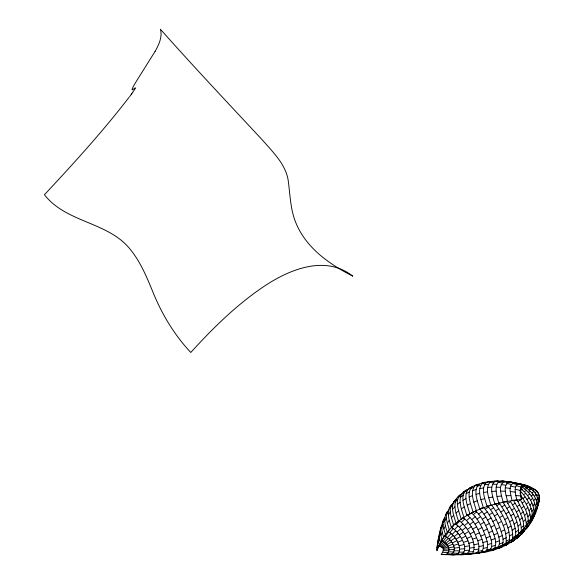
<?xml version="1.0" encoding="UTF-8"?>
<svg xmlns="http://www.w3.org/2000/svg" width="584" height="584" viewBox="0 0 584 584"><rect width="100%" height="100%" fill="white"/><g stroke="black" fill="none" stroke-linecap="round" stroke-linejoin="round"><path stroke-width="0.88" d="M477.23 552.719L468.529 554.143L475.361 553.596L477.23 552.719C481.596 546.281 476.515 538.105 474.077 531.783C471.405 526.301 467.886 521.038 462.827 517.482M484.72 482.347L478.865 484.187C472.617 491.108 477.902 501.51 479.756 509.204L483.318 507.824C481.508 500.269 476.427 490.18 482.406 483.333L484.72 482.347L490.896 481.559L488.29 481.727L486.085 482.72L482.406 483.333M530.52 520.556C530.819 511.489 526.199 503.079 521.081 495.904M438.329 545.931L441.124 546.85A19.987 10.921 63.7 0 1 441.541 547.047C444.862 548.296 442.869 552.479 441.249 554.377L446.088 554.639C452.228 550.544 447.169 542.339 441.541 540.857L444.38 535.988C451.082 538.346 458.966 550.011 450.811 554.778C467.58 556.946 456.615 535.331 448.541 531.973L445.424 536.448M477.953 484.333L472.215 486.647C465.594 493.597 471.12 504.379 473.025 512.212L476.325 510.664C474.434 502.882 469.003 492.246 475.471 485.297L479.413 484.297M472.741 553.099C477.566 542.857 467.799 527.513 459.63 521.001L456.389 524.702L454.695 523.658M468.061 489.399L466.12 490.093C459.352 496.918 464.922 507.781 466.835 515.562L469.864 513.847C467.609 505.751 461.046 490.991 472.215 486.647M532.404 516.789C532.411 506.97 526.841 497.926 520.235 491.013M463.119 493.619L460.572 494.509C453.899 501.072 459.309 511.694 461.17 519.242L463.937 517.358C461.411 508.993 455.695 495.414 466.12 490.093M453.673 525.009L451.629 527.71C458.659 530.936 471.894 551.384 459.907 554.705C479.763 556.457 464.426 529.958 456.389 524.702M456.111 498.999C449.169 505.364 453.987 515.752 456.031 523.249L458.535 521.205C455.732 512.774 451.198 500.51 460.572 494.509M451.483 504.737C445.68 511.219 449.184 520.38 451.41 527.571L453.651 525.374C451.965 518.519 447.147 508.861 453.25 502.948M534.104 514.351C534.594 503.97 528.038 494.56 520.38 488.122L522.979 487.698C537.755 498.079 539.74 515.03 526.388 527.827L523.286 529.257L520.986 531.769C527.381 530.206 530.608 523.22 532.396 517.534M447.432 511.401C442.876 517.65 444.986 525.549 447.308 532.207L449.293 529.856C447.782 523.702 443.584 515.088 449.016 509.774M443.964 518.986C440.716 524.666 441.438 531.257 443.716 537.149L445.446 534.645C444.22 529.513 441 522.724 444.847 518.037M440.467 529.301L441.066 527.476C439.139 532.287 438.642 537.492 440.628 542.39L442.11 539.733C440.57 535.046 439.424 529.841 441.745 525.184M438.285 539.923L439.277 545.113L438.044 547.916L437.46 544.2L439.336 533.63M437.46 544.2L438.723 536.886L439.351 536.024M536.448 510.022C539.755 499.349 530.768 490.012 522.14 485.246C541.959 489.319 541.404 508.029 530.308 521.833L527.542 523.811L525.476 526.607L528.418 524.914M437.518 542.901L436.941 550.785C441.19 538.784 449.154 528.228 459.316 520.607A102.799 66.474 6.5 0 1 473.646 511.912C488.604 504.737 505.043 501.24 521.454 499.408C517.942 485.757 522.373 481.625 532.499 488.348C544.23 492.699 538.192 507.146 533.053 514.57L535.134 511.599L537.689 506.248M536.659 508.825C539.711 502.291 541.937 492.056 533.287 488.779C526.199 484.267 517.723 483.457 509.708 482.012C501.795 484.567 506.459 495.758 507.525 501.408L503.152 502.255C501.839 496.261 496.656 483.537 505.722 481.413C510.664 481.975 515.818 482.318 520.424 484.34M513.811 482.866C507.197 485.859 511.219 495.363 512.029 500.649L516.672 499.984C516.066 495.247 512.409 485.428 519.264 483.786M436.832 547.829L437.701 546.069M437.117 546.712L438.168 541.251L437.766 541.93M436.825 549.617L437.628 545.857M518.461 534.856C519.505 522.614 512.657 511.066 506.24 501.094M521.125 532.586C522.322 521.439 516.117 510.949 510.62 501.678L507.81 503.32M515.635 536.973C516.614 524.293 509.489 512.351 502.831 502.014M512.489 539.667C513.942 526.148 506.131 513.219 498.78 502.393M509.35 541.477C510.73 527.724 502.809 514.533 495.217 503.569M491.604 504.868C499.415 516.066 507.803 529.717 505.897 543.835L503.131 545.033M533.499 517.044L533.798 515.694M487.363 505.759C492.954 512.015 496.612 519.716 499.751 527.425C501.627 533.572 505.54 541.514 500.992 547.317L498.583 548.383L495.086 548.361L491.64 549.559L495.057 549.617L500.992 547.317M497.407 548.595C502.401 541.543 497.035 532.374 494.597 525.25C491.743 518.884 488.45 512.577 483.654 507.438M501.846 481.07L504.153 481.325C500.736 481.778 496.918 479.931 493.896 482.26C489.071 488.655 493.224 497.371 494.809 504.218L498.911 503.196C496.4 496.21 491.735 477.705 505.722 481.413M493.677 549.726L487.589 551.639L484.399 551.581L488.078 550.632L491.392 550.697L493.677 549.726C498.539 542.916 493.356 534.024 491.013 527.133C488.166 520.716 484.808 514.394 479.917 509.292L481.836 507.817M489.793 550.697C494.495 544.186 489.538 535.63 487.297 529.009C484.362 522.439 480.917 515.862 475.595 510.883M485.757 551.522L481.574 552.194L479.574 553.084L476.69 553.106L483.647 552.435L485.757 551.522C490.268 545.346 485.596 537.185 483.464 530.893C480.515 524.213 476.902 517.585 471.31 512.737M481.574 552.194C486.209 545.244 480.647 536.477 478.062 529.659C475.303 524.009 471.799 518.497 466.682 514.694M486.085 482.72C480.435 489.465 485.267 499.167 487.012 506.54L490.845 505.335C489.173 498.203 484.654 488.954 489.918 482.362L491.984 481.362L498.086 480.982M538.265 503.846L539.331 500.014M439.256 535.82L440.38 531.885M438.35 538.163L438.723 536.886M438.569 542.222L439.664 538.711M538.295 499.554L539.499 496.276M537.185 505.072L538.455 501.619M535.652 511.015L537.039 507.511M441.65 528.133L443.081 524.549M532.053 518.592L529.498 520.877L533.666 515.183L535.134 511.599M440.891 535.331L442.271 532.082M443.183 521.271L444.767 517.563M537.813 504.89C531.214 520.402 521.213 535.229 505.97 543.332A82.308 56.706 9.6 0 1 492.692 549.208C476.179 554.705 458.498 555.45 441.249 554.377M533.878 516.161L535.053 513.621M535.426 505.759L536.937 502.714M534.17 511.548L535.754 508.379M530.484 522.782L531.776 520.293M536.36 500.466L537.835 497.656M444.665 521.14L446.402 517.913M443.789 528.958L445.461 525.972M155.081 51.414L136.247 81.453A13.271 0.599 -57.7 0 0 134.386 84.614C126.728 97.864 141.321 79.957 132.48 92.674M526.476 528.717L527.863 526.293L521.87 533.98L516.906 537.893L513.387 538.485L510.62 540.456C514.57 540.558 518.3 538.12 520.315 534.827M446.512 514.059L448.402 510.774M450.249 507.649L451.067 506.24L449.388 507.956M537.112 495.911L538.601 493.436M521.87 533.98L523.315 531.63M531.966 511.496L533.769 508.686M439.117 546.055L442.285 541.142M533.666 515.183L535.346 512.584M516.658 538.587L518.139 536.324M530.528 517.461L532.426 514.57M532.995 505.824L534.747 503.189M505.24 545.485L507.708 544.295L501.977 547.011L498.422 547.033L501.649 545.587L505.24 545.485L513.825 540.645L514.818 539.171M448.3 514.862L450.352 511.986M447.278 523.118L449.242 520.402M533.769 500.707L535.506 498.334M129.144 97.192C102.872 131.349 73.84 163.286 44.428 194.735C66.722 223.351 109.281 221.657 131.079 250.405C141 262.88 147.029 277.78 153.059 292.38C161.987 314.426 174.492 335.085 190.786 352.473C211.831 329.288 234.286 307.045 260.062 289.109C286.08 270.728 324.178 253.551 352.78 276.152C329.807 264.486 306.775 248.441 296.351 223.942C290.241 210.05 290.233 194.72 288.131 179.96C285.364 163.958 272.991 152.227 262.829 140.488C228.475 103.587 193.852 66.934 160.403 29.2C162.374 35.865 159.673 42.727 156.614 48.603A11.41 1.183 -59.3 0 1 155.074 51.414M453.71 502.335L454.637 501.116M443.015 541.492L446.424 536.995M450.454 507.693L452.658 504.817M439.825 532.068L440.65 531.046M449.789 532.696L453.111 528.6M528.484 522.622L527.907 516.789L530.009 514.197M529.075 510.854L531.104 508.379M440.015 546.369L443.731 541.901M526.301 526.14L526.264 522.841L528.469 520.22M530.308 521.833L532.258 519.556M534.426 496.349L536.185 494.319M529.922 505.299L531.907 503.028M447.388 537.616L450.972 533.528M519.483 535.608L516.037 536.382L518.57 534.148L521.921 533.177L524.228 530.579M442.446 523.118L443.621 521.819M451.359 517.818L453.622 515.373M454.505 529.615L457.973 525.892M452.564 509.292L454.929 506.781M445.629 515.081L447.089 513.548M444.431 542.354L448.3 538.317M453.724 501.751L455.556 499.889M530.586 500.349L532.564 498.356M526.264 522.841L524.607 515.562L526.907 513.248L525.571 509.693L520.468 499.984L517.935 501.554L516.49 499.364M461.389 522.337L464.747 518.964M452.096 534.448L455.812 530.746M523.95 528.702L523.264 521.658L525.658 519.278M525.571 509.693L527.805 507.518M455.024 502.16L457.542 499.714M459.455 527.213L463.032 523.833M440.942 546.77L445.11 542.85M521.373 527.695L523.892 525.337M468.054 515.767L470.66 513.343M526.388 527.827L528.556 525.834M449.176 539.083L453.155 535.47M535.083 492.881L536.871 491.254M524.293 484.968C517.971 486.078 521.176 495.108 521.454 499.408M526.301 504.284L528.498 502.328M466.536 520.614L469.974 517.555M457.046 532.002L460.849 528.673M458.652 496.473L461.338 494.181M518.774 533.389L521.446 531.119M456.031 513.059L458.601 510.891M519.592 519.979L522.169 517.811L519.03 510.095L513.351 500.123M520.724 513.913L523.206 511.825L517.935 501.554M464.572 525.49L468.207 522.446M531.199 496.181L533.192 494.524M473.347 514.65L476.661 511.891M445.76 543.39L450.016 539.93M518.023 526.118L520.716 523.936M457.462 504.452L460.148 502.298M521.57 508.168L523.994 506.233M471.77 519.541L475.252 516.767M454.169 536.594L458.214 533.382M526.929 499.546L529.119 497.853M462.163 530.294L466.025 527.323M478.661 514.132L481.997 511.62M521.921 533.177L524.25 531.433M515.869 532.046L518.702 529.936M469.784 524.476L473.456 521.738M515.365 517.964L518.11 515.957M522.271 502.977L524.651 501.254M516.387 512.015L519.03 510.095M477.04 519.11L480.544 516.599M460.228 497.48L463.068 495.466M441.84 547.201L446.38 543.974M514.022 524.104L516.876 522.074M485.267 509.241L488.465 506.992M450.811 540.85L455.119 537.827M459.323 534.9L463.411 532.075M508.357 543.813L504.751 544.003L507.744 542.295L511.343 541.989L514.197 540.018M483.961 514.197L487.297 511.898M517.212 506.489L519.789 504.722M467.397 529.338L471.281 526.695M475.062 524.147L478.741 521.687M512.971 537.499L515.949 535.513M512.19 530.177L515.183 528.191M510.744 515.818L513.621 513.92M461.316 508.854L464.185 506.963M490.553 509.715L493.736 507.635M482.326 519.307L485.822 517.023M511.745 510.087L514.533 508.277M509.511 521.855L512.504 519.928M489.224 514.818L492.531 512.701M531.827 492.867L533.849 491.582M527.542 495.568L529.724 494.195M516.906 537.893L519.337 536.36M468.704 489.173L470.186 488.246M522.906 498.459L525.264 496.991M495.758 510.664L498.897 508.708M505.875 513.781L508.861 511.927M496.838 505.656L499.868 503.788M512.613 504.839L515.314 503.167M506.927 508.336L509.81 506.562M464.178 492.115L467.163 490.297M500.868 512.037L503.948 510.161M494.436 515.964L497.699 513.971M480.369 524.498L484.041 522.279M487.603 520.11L491.071 518.008M504.642 519.599L507.751 517.716M501.948 506.832L504.919 505.036M472.704 529.133L476.588 526.783M507.897 527.951L511.029 526.06M456.024 539.178L460.374 536.565M464.594 534.017L468.704 531.542M446.964 544.616L451.556 541.857M499.583 517.577L502.78 515.672M509.737 535.908L512.883 534.039M463.002 500.342L466.017 498.561M492.859 521.483L496.276 519.519M503.131 525.607L506.386 523.746M498.064 523.374L501.415 521.49M485.691 525.505L489.334 523.483M505.766 533.842L509.051 532.053M511.343 541.989L513.825 540.645M478.062 529.659L481.939 527.564M469.967 533.944L474.077 531.783M491.013 527.133L494.597 525.25M501.211 531.535L504.627 529.776M506.525 541.032L509.825 539.339M461.367 538.375L465.733 536.141M496.239 529.214L499.751 527.425M467.215 505.218L470.39 503.612M466.069 493.662L469.237 492.071M452.264 542.967L456.885 540.653M523.512 494.648L525.87 493.473M442.614 547.726L447.505 545.325M483.464 530.893L487.297 529.009M502.985 539.28L506.438 537.652M528.148 492.37L530.36 491.348M475.405 534.659L479.493 532.776M488.808 532.696L492.589 530.973M498.736 537.134L502.328 535.535M493.954 534.856L497.656 533.229M466.82 538.448L471.179 536.55M520.008 493.203L521.673 492.502M469.2 496.969L472.544 495.568M532.506 490.399L534.579 489.531M457.688 542.259L462.324 540.346M480.829 536.054L484.888 534.389M470.31 488.706L473.609 487.348M498.583 548.383L501.977 547.011M447.994 546.106L452.914 544.178M499.444 544.018L503.065 542.594M486.122 537.937L490.107 536.426M473.726 502.145L477.216 500.831M472.303 539.302L476.639 537.696M495.604 542.178L499.371 540.784M469.098 488.246L470.814 487.625M491.1 540.061L494.998 538.645M524.111 491.546L526.491 490.699M463.28 492.181L465.857 491.275M458.002 497.079L459.666 496.502M463.192 542.441L467.82 540.886M472.565 490.706L476.069 489.553M475.471 485.297L478.865 484.187M477.69 540.769L481.983 539.382M495.057 547.872L498.831 546.675M453.491 545.471L458.418 543.967M519.753 490.516L522.279 489.772M491.392 550.697L495.057 549.617M482.844 542.624L487.049 541.39M491.721 546.456L495.663 545.303M487.589 544.609L491.677 543.448M528.812 489.954L531.082 489.312M476.055 494.349L479.727 493.327M443.168 548.413L448.41 546.952M468.667 543.361L473.252 542.098M480.866 499.656L484.669 498.634M477.07 486.238L480.683 485.362M459.017 545.726L463.915 544.573M473.967 544.828L478.486 543.77M487.041 549.821L491.129 548.916M478.924 546.587L483.333 545.653M483.355 548.347L487.618 547.471M524.76 489.151L527.199 488.655M483.647 552.435L487.589 551.639M448.724 547.858L453.951 546.821M479.727 488.625L483.567 487.917M464.441 546.682L469.288 545.799M488.633 497.758L492.75 497.028M483.574 492.494L487.589 491.852M469.609 548.106L474.347 547.398M454.264 548.186L459.433 547.478M478.391 551.179L482.8 550.573M474.332 549.705L478.924 549.091M475.361 553.596L479.574 553.084M484.457 484.727L488.392 484.333M488.29 481.727L491.984 481.362M529.593 488.29L531.951 488.056M497.035 496.451L501.481 496.02M443.409 549.347L448.921 548.807M459.63 549.172L464.703 548.69M464.645 550.529L469.572 550.186M469.091 551.953L473.821 551.639M487.567 487.436L491.743 487.18M491.779 491.399L496.137 491.151M466.521 554.201L471.011 553.968M525.542 487.428L528.082 487.311M448.972 549.785L454.389 549.537M481.274 483.216L484.114 483.114M489.918 482.362L493.896 482.26M523.855 486.282L521.14 486.355L522.979 487.698M506.08 495.743L510.847 495.612M463.302 553.406L468.098 553.325M454.286 550.829L459.55 550.749M459.141 552.15L464.2 552.128M457.126 554.238L461.893 554.289M492.494 484.18L496.765 484.282M509.708 482.012L511.526 482.055M500.671 491.093L505.379 491.232M443.241 550.595L448.848 550.778M515.774 495.641L520.87 495.823M495.809 481.245L499.765 481.391M506.569 481.997L509.124 482.092M453.242 553.121L458.345 553.333M496.093 487.144L500.619 487.341M448.527 551.77L453.914 552.033M447.176 553.72L452.22 554.048M442.555 552.245L447.979 552.756M498.035 482.413L502.32 482.815M526.549 486.384L529.235 486.662M510.263 491.567L515.322 492.108M501.203 484.625L505.81 485.216M505.321 487.764L510.197 488.414M494.436 481.143L497.137 481.559M503.861 481.793L508.095 482.45M518.702 483.61L525.023 485.545M506.766 483.486L511.372 484.413M515.263 489.304L520.505 490.421M523.512 484.822L526.629 485.516M510.591 486.063L515.548 487.158M520.607 483.895L522.038 484.26M507.795 481.566L511.438 482.683M512.467 483.377L516.979 484.567M516.132 485.603L521.067 487.063M518.037 483.983L522.388 485.37M513.453 482.479L515.416 483.172M523.206 511.825L524.607 515.562M522.169 517.811L523.264 521.658M526.907 513.248L527.907 516.789M131.714 93.842A27.119 1.095 -51.2 0 1 129.685 96.579M132.553 92.586A26.024 0.942 -51.4 0 1 131.261 94.36"/></g></svg>
